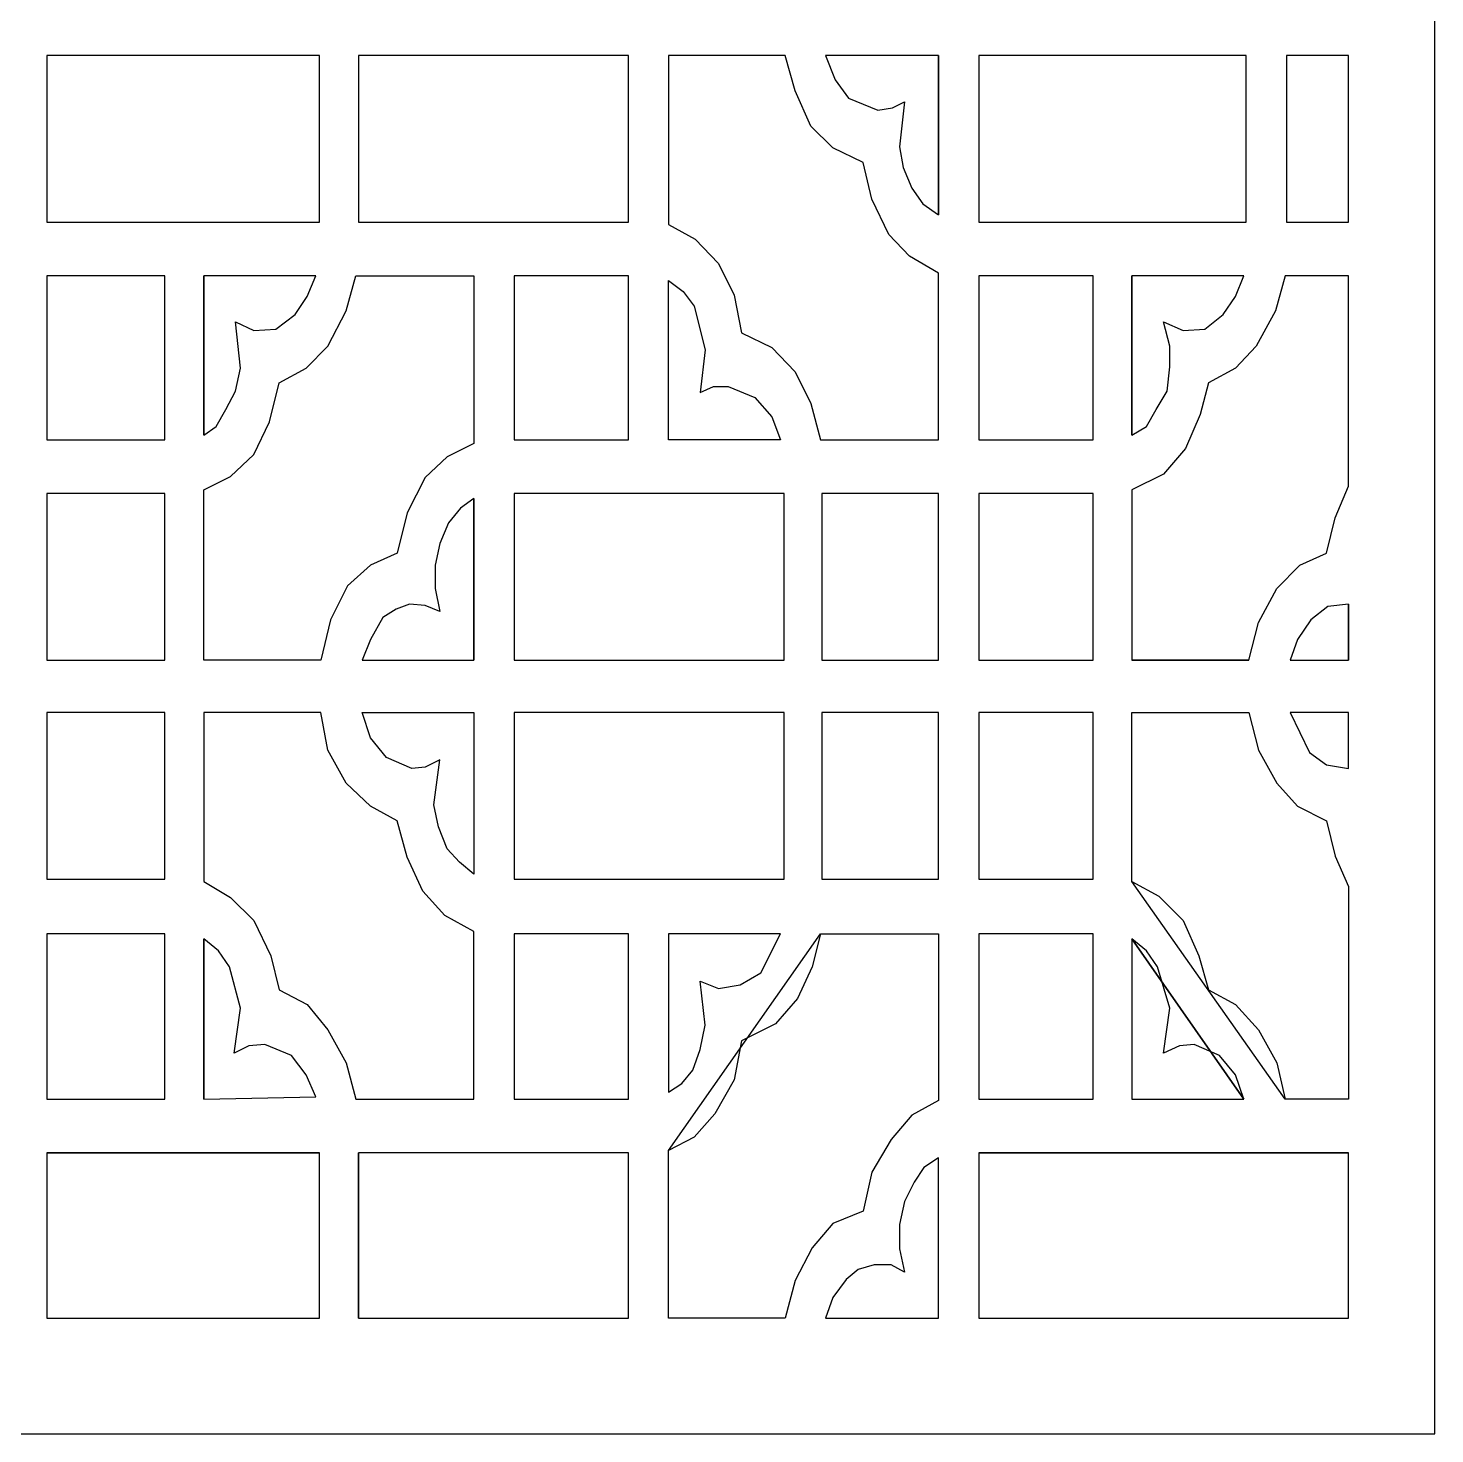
# Model space of a CAD drawing. Header units: centimetres. Extents: x 9.53 to 17.19, y 1.34 to 9.
# Drawn here: x 13.36 to 17.192, y 1.344 to 5.172 of the extents above; entities that cross this region are included whole.
import ezdxf

# ---------------------------------------------------------------- set-up
doc = ezdxf.new("R2010")
doc.units = ezdxf.units.CM
doc.header["$MEASUREMENT"] = 0
doc.layers.add('layer 1', color=7, linetype='Continuous')

msp = doc.modelspace()

# ---------------------------------------------------------------- linework, layer by layer
at = {"layer": 'layer 1', "color": 250, "lineweight": 30}
for points, knots in [([(17.19217, 9.00077), (17.19217, 9.00077), (17.19217, 1.34404), (17.19217, 1.34404), (17.19217, 1.34404), (17.19217, 1.34404), (9.53212, 1.34404), (9.53212, 1.34404), (9.53212, 1.34404), (9.53212, 1.34404), (9.53212, 9.00077), (9.53212, 9.00077), (9.53212, 9.00077), (9.53212, 9.00077), (17.19217, 9.00077), (17.19217, 9.00077)], [0, 0, 0, 0, 0.2, 0.2, 0.2, 0.2, 0.4, 0.4, 0.4, 0.4, 0.6, 0.6, 0.6, 0.6, 1, 1, 1, 1]), ([(14.15399, 5.09786), (14.15399, 5.09786), (14.15399, 4.64395), (14.15399, 4.64395), (14.15399, 4.64395), (14.15399, 4.64395), (13.41184, 4.64395), (13.41184, 4.64395), (13.41184, 4.64395), (13.41184, 4.64395), (13.41184, 5.09786), (13.41184, 5.09786), (13.41184, 5.09786), (13.41184, 5.09786), (14.15399, 5.09786), (14.15399, 5.09786)], [0, 0, 0, 0, 0.2, 0.2, 0.2, 0.2, 0.4, 0.4, 0.4, 0.4, 0.6, 0.6, 0.6, 0.6, 1, 1, 1, 1]), ([(14.99554, 5.09786), (14.99554, 5.09786), (14.99554, 4.64395), (14.99554, 4.64395), (14.99554, 4.64395), (14.99554, 4.64395), (14.26001, 4.64395), (14.26001, 4.64395), (14.26001, 4.64395), (14.26001, 4.64395), (14.26001, 5.09786), (14.26001, 5.09786), (14.26001, 5.09786), (14.26001, 5.09786), (14.99554, 5.09786), (14.99554, 5.09786)], [0, 0, 0, 0, 0.2, 0.2, 0.2, 0.2, 0.4, 0.4, 0.4, 0.4, 0.6, 0.6, 0.6, 0.6, 1, 1, 1, 1]), ([(15.84041, 4.5048), (15.84041, 4.5048), (15.84041, 4.05089), (15.84041, 4.05089), (15.84041, 4.05089), (15.84041, 4.05089), (15.51902, 4.05089), (15.51902, 4.05089), (15.51902, 4.05089), (15.51902, 4.05089), (15.49251, 4.15029), (15.49251, 4.15029), (15.49251, 4.15029), (15.49251, 4.15029), (15.44944, 4.23643), (15.44944, 4.23643), (15.44944, 4.23643), (15.44944, 4.23643), (15.38649, 4.3027), (15.38649, 4.3027), (15.38649, 4.3027), (15.38649, 4.3027), (15.30366, 4.34245), (15.30366, 4.34245), (15.30366, 4.34245), (15.30366, 4.34245), (15.28378, 4.44516), (15.28378, 4.44516), (15.28378, 4.44516), (15.28378, 4.44516), (15.24071, 4.5313), (15.24071, 4.5313), (15.24071, 4.5313), (15.24071, 4.5313), (15.17776, 4.59757), (15.17776, 4.59757), (15.17776, 4.59757), (15.17776, 4.59757), (15.10487, 4.63733), (15.10487, 4.63733), (15.10487, 4.63733), (15.10487, 4.63733), (15.10487, 5.09786), (15.10487, 5.09786), (15.10487, 5.09786), (15.10487, 5.09786), (15.42294, 5.09786), (15.42294, 5.09786), (15.42294, 5.09786), (15.42294, 5.09786), (15.44944, 5.00177), (15.44944, 5.00177), (15.44944, 5.00177), (15.44944, 5.00177), (15.49251, 4.90569), (15.49251, 4.90569), (15.49251, 4.90569), (15.49251, 4.90569), (15.55215, 4.84606), (15.55215, 4.84606), (15.55215, 4.84606), (15.55215, 4.84606), (15.63498, 4.8063), (15.63498, 4.8063), (15.63498, 4.8063), (15.63498, 4.8063), (15.65817, 4.7069), (15.65817, 4.7069), (15.65817, 4.7069), (15.65817, 4.7069), (15.70456, 4.61082), (15.70456, 4.61082), (15.70456, 4.61082), (15.70456, 4.61082), (15.76088, 4.55118), (15.76088, 4.55118), (15.76088, 4.55118), (15.76088, 4.55118), (15.84041, 4.5048), (15.84041, 4.5048)], [0, 0, 0, 0, 0.047619, 0.047619, 0.047619, 0.047619, 0.0952381, 0.0952381, 0.0952381, 0.0952381, 0.1428571, 0.1428571, 0.1428571, 0.1428571, 0.1904762, 0.1904762, 0.1904762, 0.1904762, 0.2380952, 0.2380952, 0.2380952, 0.2380952, 0.2857143, 0.2857143, 0.2857143, 0.2857143, 0.3333333, 0.3333333, 0.3333333, 0.3333333, 0.3809524, 0.3809524, 0.3809524, 0.3809524, 0.4285714, 0.4285714, 0.4285714, 0.4285714, 0.4761905, 0.4761905, 0.4761905, 0.4761905, 0.5238095, 0.5238095, 0.5238095, 0.5238095, 0.5714286, 0.5714286, 0.5714286, 0.5714286, 0.6190476, 0.6190476, 0.6190476, 0.6190476, 0.6666667, 0.6666667, 0.6666667, 0.6666667, 0.7142857, 0.7142857, 0.7142857, 0.7142857, 0.7619048, 0.7619048, 0.7619048, 0.7619048, 0.8095238, 0.8095238, 0.8095238, 0.8095238, 0.8571429, 0.8571429, 0.8571429, 0.8571429, 0.9047619, 0.9047619, 0.9047619, 0.9047619, 1, 1, 1, 1]), ([(15.84041, 4.66383), (15.84041, 4.66383), (15.79733, 4.69365), (15.79733, 4.69365), (15.79733, 4.69365), (15.79733, 4.69365), (15.76751, 4.73672), (15.76751, 4.73672), (15.76751, 4.73672), (15.76751, 4.73672), (15.74431, 4.79304), (15.74431, 4.79304), (15.74431, 4.79304), (15.74431, 4.79304), (15.73438, 4.84937), (15.73438, 4.84937), (15.73438, 4.84937), (15.73438, 4.84937), (15.74763, 4.97196), (15.74763, 4.97196), (15.74763, 4.97196), (15.74763, 4.97196), (15.7145, 4.95539), (15.7145, 4.95539), (15.7145, 4.95539), (15.7145, 4.95539), (15.67474, 4.94876), (15.67474, 4.94876), (15.67474, 4.94876), (15.67474, 4.94876), (15.59522, 4.9819), (15.59522, 4.9819), (15.59522, 4.9819), (15.59522, 4.9819), (15.55878, 5.03159), (15.55878, 5.03159), (15.55878, 5.03159), (15.55878, 5.03159), (15.53227, 5.09786), (15.53227, 5.09786), (15.53227, 5.09786), (15.53227, 5.09786), (15.84041, 5.09786), (15.84041, 5.09786), (15.84041, 5.09786), (15.84041, 5.09786), (15.84041, 4.66383), (15.84041, 4.66383)], [0, 0, 0, 0, 0.0769231, 0.0769231, 0.0769231, 0.0769231, 0.1538462, 0.1538462, 0.1538462, 0.1538462, 0.2307692, 0.2307692, 0.2307692, 0.2307692, 0.3076923, 0.3076923, 0.3076923, 0.3076923, 0.3846154, 0.3846154, 0.3846154, 0.3846154, 0.4615385, 0.4615385, 0.4615385, 0.4615385, 0.5384615, 0.5384615, 0.5384615, 0.5384615, 0.6153846, 0.6153846, 0.6153846, 0.6153846, 0.6923077, 0.6923077, 0.6923077, 0.6923077, 0.7692308, 0.7692308, 0.7692308, 0.7692308, 0.8461538, 0.8461538, 0.8461538, 0.8461538, 1, 1, 1, 1]), ([(15.84041, 5.09786), (15.84041, 5.09786), (15.84041, 4.66383), (15.84041, 4.66383), (15.84041, 4.66383), (15.84041, 4.66383), (15.84041, 5.09786), (15.84041, 5.09786)], [0, 0, 0, 0, 0.3333333, 0.3333333, 0.3333333, 0.3333333, 1, 1, 1, 1]), ([(16.67864, 5.09786), (16.67864, 5.09786), (16.67864, 4.64395), (16.67864, 4.64395), (16.67864, 4.64395), (16.67864, 4.64395), (15.94973, 4.64395), (15.94973, 4.64395), (15.94973, 4.64395), (15.94973, 4.64395), (15.94973, 5.09786), (15.94973, 5.09786), (15.94973, 5.09786), (15.94973, 5.09786), (16.67864, 5.09786), (16.67864, 5.09786)], [0, 0, 0, 0, 0.2, 0.2, 0.2, 0.2, 0.4, 0.4, 0.4, 0.4, 0.6, 0.6, 0.6, 0.6, 1, 1, 1, 1]), ([(16.78798, 4.64395), (16.78798, 4.64395), (16.78798, 5.09786), (16.78798, 5.09786), (16.78798, 5.09786), (16.78798, 5.09786), (16.95694, 5.09786), (16.95694, 5.09786), (16.95694, 5.09786), (16.95694, 5.09786), (16.95694, 4.64395), (16.95694, 4.64395), (16.95694, 4.64395), (16.95694, 4.64395), (16.87412, 4.64395), (16.87412, 4.64395), (16.87412, 4.64395), (16.87412, 4.64395), (16.78798, 4.64395), (16.78798, 4.64395)], [0, 0, 0, 0, 0.1666667, 0.1666667, 0.1666667, 0.1666667, 0.3333333, 0.3333333, 0.3333333, 0.3333333, 0.5, 0.5, 0.5, 0.5, 0.6666667, 0.6666667, 0.6666667, 0.6666667, 1, 1, 1, 1]), ([(13.41184, 4.49817), (13.41184, 4.49817), (13.73322, 4.49817), (13.73322, 4.49817), (13.73322, 4.49817), (13.73322, 4.49817), (13.73322, 4.05089), (13.73322, 4.05089), (13.73322, 4.05089), (13.73322, 4.05089), (13.41184, 4.05089), (13.41184, 4.05089), (13.41184, 4.05089), (13.41184, 4.05089), (13.41184, 4.49817), (13.41184, 4.49817)], [0, 0, 0, 0, 0.2, 0.2, 0.2, 0.2, 0.4, 0.4, 0.4, 0.4, 0.6, 0.6, 0.6, 0.6, 1, 1, 1, 1]), ([(13.83924, 4.49817), (13.83924, 4.49817), (14.14405, 4.49817), (14.14405, 4.49817), (14.14405, 4.49817), (14.14405, 4.49817), (14.12086, 4.44185), (14.12086, 4.44185), (14.12086, 4.44185), (14.12086, 4.44185), (14.08773, 4.39215), (14.08773, 4.39215), (14.08773, 4.39215), (14.08773, 4.39215), (14.03472, 4.35239), (14.03472, 4.35239), (14.03472, 4.35239), (14.03472, 4.35239), (13.97508, 4.34908), (13.97508, 4.34908), (13.97508, 4.34908), (13.97508, 4.34908), (13.92538, 4.37227), (13.92538, 4.37227), (13.92538, 4.37227), (13.92538, 4.37227), (13.93864, 4.24637), (13.93864, 4.24637), (13.93864, 4.24637), (13.93864, 4.24637), (13.92538, 4.18342), (13.92538, 4.18342), (13.92538, 4.18342), (13.92538, 4.18342), (13.89888, 4.13372), (13.89888, 4.13372), (13.89888, 4.13372), (13.89888, 4.13372), (13.87237, 4.08734), (13.87237, 4.08734), (13.87237, 4.08734), (13.87237, 4.08734), (13.83924, 4.06415), (13.83924, 4.06415), (13.83924, 4.06415), (13.83924, 4.06415), (13.83924, 4.49817), (13.83924, 4.49817)], [0, 0, 0, 0, 0.0769231, 0.0769231, 0.0769231, 0.0769231, 0.1538462, 0.1538462, 0.1538462, 0.1538462, 0.2307692, 0.2307692, 0.2307692, 0.2307692, 0.3076923, 0.3076923, 0.3076923, 0.3076923, 0.3846154, 0.3846154, 0.3846154, 0.3846154, 0.4615385, 0.4615385, 0.4615385, 0.4615385, 0.5384615, 0.5384615, 0.5384615, 0.5384615, 0.6153846, 0.6153846, 0.6153846, 0.6153846, 0.6923077, 0.6923077, 0.6923077, 0.6923077, 0.7692308, 0.7692308, 0.7692308, 0.7692308, 0.8461538, 0.8461538, 0.8461538, 0.8461538, 1, 1, 1, 1]), ([(13.83924, 4.06415), (13.83924, 4.06415), (13.83924, 4.49817), (13.83924, 4.49817), (13.83924, 4.49817), (13.83924, 4.49817), (13.83924, 4.06415), (13.83924, 4.06415)], [0, 0, 0, 0, 0.3333333, 0.3333333, 0.3333333, 0.3333333, 1, 1, 1, 1]), ([(13.83924, 3.91506), (13.83924, 3.91506), (13.83924, 3.45121), (13.83924, 3.45121), (13.83924, 3.45121), (13.83924, 3.45121), (14.15731, 3.45121), (14.15731, 3.45121), (14.15731, 3.45121), (14.15731, 3.45121), (14.18381, 3.56055), (14.18381, 3.56055), (14.18381, 3.56055), (14.18381, 3.56055), (14.2302, 3.65331), (14.2302, 3.65331), (14.2302, 3.65331), (14.2302, 3.65331), (14.29315, 3.70964), (14.29315, 3.70964), (14.29315, 3.70964), (14.29315, 3.70964), (14.36604, 3.74277), (14.36604, 3.74277), (14.36604, 3.74277), (14.36604, 3.74277), (14.39254, 3.8521), (14.39254, 3.8521), (14.39254, 3.8521), (14.39254, 3.8521), (14.44224, 3.94819), (14.44224, 3.94819), (14.44224, 3.94819), (14.44224, 3.94819), (14.50188, 4.00451), (14.50188, 4.00451), (14.50188, 4.00451), (14.50188, 4.00451), (14.57477, 4.04096), (14.57477, 4.04096), (14.57477, 4.04096), (14.57477, 4.04096), (14.57477, 4.49817), (14.57477, 4.49817), (14.57477, 4.49817), (14.57477, 4.49817), (14.25339, 4.49817), (14.25339, 4.49817), (14.25339, 4.49817), (14.25339, 4.49817), (14.22688, 4.40209), (14.22688, 4.40209), (14.22688, 4.40209), (14.22688, 4.40209), (14.17719, 4.30601), (14.17719, 4.30601), (14.17719, 4.30601), (14.17719, 4.30601), (14.11755, 4.24637), (14.11755, 4.24637), (14.11755, 4.24637), (14.11755, 4.24637), (14.04466, 4.20661), (14.04466, 4.20661), (14.04466, 4.20661), (14.04466, 4.20661), (14.01815, 4.10059), (14.01815, 4.10059), (14.01815, 4.10059), (14.01815, 4.10059), (13.97508, 4.01114), (13.97508, 4.01114), (13.97508, 4.01114), (13.97508, 4.01114), (13.91213, 3.9515), (13.91213, 3.9515), (13.91213, 3.9515), (13.91213, 3.9515), (13.83924, 3.91506), (13.83924, 3.91506)], [0, 0, 0, 0, 0.047619, 0.047619, 0.047619, 0.047619, 0.0952381, 0.0952381, 0.0952381, 0.0952381, 0.1428571, 0.1428571, 0.1428571, 0.1428571, 0.1904762, 0.1904762, 0.1904762, 0.1904762, 0.2380952, 0.2380952, 0.2380952, 0.2380952, 0.2857143, 0.2857143, 0.2857143, 0.2857143, 0.3333333, 0.3333333, 0.3333333, 0.3333333, 0.3809524, 0.3809524, 0.3809524, 0.3809524, 0.4285714, 0.4285714, 0.4285714, 0.4285714, 0.4761905, 0.4761905, 0.4761905, 0.4761905, 0.5238095, 0.5238095, 0.5238095, 0.5238095, 0.5714286, 0.5714286, 0.5714286, 0.5714286, 0.6190476, 0.6190476, 0.6190476, 0.6190476, 0.6666667, 0.6666667, 0.6666667, 0.6666667, 0.7142857, 0.7142857, 0.7142857, 0.7142857, 0.7619048, 0.7619048, 0.7619048, 0.7619048, 0.8095238, 0.8095238, 0.8095238, 0.8095238, 0.8571429, 0.8571429, 0.8571429, 0.8571429, 0.9047619, 0.9047619, 0.9047619, 0.9047619, 1, 1, 1, 1]), ([(14.6841, 4.05089), (14.6841, 4.05089), (14.6841, 4.49817), (14.6841, 4.49817), (14.6841, 4.49817), (14.6841, 4.49817), (14.99554, 4.49817), (14.99554, 4.49817), (14.99554, 4.49817), (14.99554, 4.49817), (14.99554, 4.05089), (14.99554, 4.05089), (14.99554, 4.05089), (14.99554, 4.05089), (14.6841, 4.05089), (14.6841, 4.05089)], [0, 0, 0, 0, 0.2, 0.2, 0.2, 0.2, 0.4, 0.4, 0.4, 0.4, 0.6, 0.6, 0.6, 0.6, 1, 1, 1, 1]), ([(15.10487, 4.48492), (15.10487, 4.48492), (15.10487, 4.05089), (15.10487, 4.05089), (15.10487, 4.05089), (15.10487, 4.05089), (15.40968, 4.05089), (15.40968, 4.05089), (15.40968, 4.05089), (15.40968, 4.05089), (15.38649, 4.11385), (15.38649, 4.11385), (15.38649, 4.11385), (15.38649, 4.11385), (15.34011, 4.16686), (15.34011, 4.16686), (15.34011, 4.16686), (15.34011, 4.16686), (15.26722, 4.19667), (15.26722, 4.19667), (15.26722, 4.19667), (15.26722, 4.19667), (15.22746, 4.19667), (15.22746, 4.19667), (15.22746, 4.19667), (15.22746, 4.19667), (15.19102, 4.18011), (15.19102, 4.18011), (15.19102, 4.18011), (15.19102, 4.18011), (15.20427, 4.29607), (15.20427, 4.29607), (15.20427, 4.29607), (15.20427, 4.29607), (15.17445, 4.41534), (15.17445, 4.41534), (15.17445, 4.41534), (15.17445, 4.41534), (15.14463, 4.4551), (15.14463, 4.4551), (15.14463, 4.4551), (15.14463, 4.4551), (15.10487, 4.48492), (15.10487, 4.48492)], [0, 0, 0, 0, 0.0833333, 0.0833333, 0.0833333, 0.0833333, 0.1666667, 0.1666667, 0.1666667, 0.1666667, 0.25, 0.25, 0.25, 0.25, 0.3333333, 0.3333333, 0.3333333, 0.3333333, 0.4166667, 0.4166667, 0.4166667, 0.4166667, 0.5, 0.5, 0.5, 0.5, 0.5833333, 0.5833333, 0.5833333, 0.5833333, 0.6666667, 0.6666667, 0.6666667, 0.6666667, 0.75, 0.75, 0.75, 0.75, 0.8333333, 0.8333333, 0.8333333, 0.8333333, 1, 1, 1, 1]), ([(15.94973, 4.49817), (15.94973, 4.49817), (16.26118, 4.49817), (16.26118, 4.49817), (16.26118, 4.49817), (16.26118, 4.49817), (16.26118, 4.05089), (16.26118, 4.05089), (16.26118, 4.05089), (16.26118, 4.05089), (15.94973, 4.05089), (15.94973, 4.05089), (15.94973, 4.05089), (15.94973, 4.05089), (15.94973, 4.49817), (15.94973, 4.49817)], [0, 0, 0, 0, 0.2, 0.2, 0.2, 0.2, 0.4, 0.4, 0.4, 0.4, 0.6, 0.6, 0.6, 0.6, 1, 1, 1, 1]), ([(16.36719, 4.49817), (16.36719, 4.49817), (16.67202, 4.49817), (16.67202, 4.49817), (16.67202, 4.49817), (16.67202, 4.49817), (16.64881, 4.44185), (16.64881, 4.44185), (16.64881, 4.44185), (16.64881, 4.44185), (16.61568, 4.39215), (16.61568, 4.39215), (16.61568, 4.39215), (16.61568, 4.39215), (16.56598, 4.35239), (16.56598, 4.35239), (16.56598, 4.35239), (16.56598, 4.35239), (16.50634, 4.34908), (16.50634, 4.34908), (16.50634, 4.34908), (16.50634, 4.34908), (16.45333, 4.37227), (16.45333, 4.37227), (16.45333, 4.37227), (16.45333, 4.37227), (16.4699, 4.30601), (16.4699, 4.30601), (16.4699, 4.30601), (16.4699, 4.30601), (16.4699, 4.24969), (16.4699, 4.24969), (16.4699, 4.24969), (16.4699, 4.24969), (16.46327, 4.18342), (16.46327, 4.18342), (16.46327, 4.18342), (16.46327, 4.18342), (16.43345, 4.13372), (16.43345, 4.13372), (16.43345, 4.13372), (16.43345, 4.13372), (16.40695, 4.08734), (16.40695, 4.08734), (16.40695, 4.08734), (16.40695, 4.08734), (16.36719, 4.06415), (16.36719, 4.06415), (16.36719, 4.06415), (16.36719, 4.06415), (16.36719, 4.49817), (16.36719, 4.49817)], [0, 0, 0, 0, 0.0714286, 0.0714286, 0.0714286, 0.0714286, 0.1428571, 0.1428571, 0.1428571, 0.1428571, 0.2142857, 0.2142857, 0.2142857, 0.2142857, 0.2857143, 0.2857143, 0.2857143, 0.2857143, 0.3571429, 0.3571429, 0.3571429, 0.3571429, 0.4285714, 0.4285714, 0.4285714, 0.4285714, 0.5, 0.5, 0.5, 0.5, 0.5714286, 0.5714286, 0.5714286, 0.5714286, 0.6428571, 0.6428571, 0.6428571, 0.6428571, 0.7142857, 0.7142857, 0.7142857, 0.7142857, 0.7857143, 0.7857143, 0.7857143, 0.7857143, 0.8571429, 0.8571429, 0.8571429, 0.8571429, 1, 1, 1, 1]), ([(16.36719, 4.06415), (16.36719, 4.06415), (16.36719, 4.49817), (16.36719, 4.49817), (16.36719, 4.49817), (16.36719, 4.49817), (16.36719, 4.06415), (16.36719, 4.06415)], [0, 0, 0, 0, 0.3333333, 0.3333333, 0.3333333, 0.3333333, 1, 1, 1, 1]), ([(16.36719, 3.45121), (16.36719, 3.45121), (16.36719, 3.91506), (16.36719, 3.91506), (16.36719, 3.91506), (16.36719, 3.91506), (16.45333, 3.95813), (16.45333, 3.95813), (16.45333, 3.95813), (16.45333, 3.95813), (16.51297, 4.0277), (16.51297, 4.0277), (16.51297, 4.0277), (16.51297, 4.0277), (16.55273, 4.12047), (16.55273, 4.12047), (16.55273, 4.12047), (16.55273, 4.12047), (16.57592, 4.20661), (16.57592, 4.20661), (16.57592, 4.20661), (16.57592, 4.20661), (16.64881, 4.24637), (16.64881, 4.24637), (16.64881, 4.24637), (16.64881, 4.24637), (16.70515, 4.30601), (16.70515, 4.30601), (16.70515, 4.30601), (16.70515, 4.30601), (16.75816, 4.40209), (16.75816, 4.40209), (16.75816, 4.40209), (16.75816, 4.40209), (16.78465, 4.49817), (16.78465, 4.49817), (16.78465, 4.49817), (16.78465, 4.49817), (16.95694, 4.49817), (16.95694, 4.49817), (16.95694, 4.49817), (16.95694, 4.49817), (16.95694, 3.92499), (16.95694, 3.92499), (16.95694, 3.92499), (16.95694, 3.92499), (16.9205, 3.83885), (16.9205, 3.83885), (16.9205, 3.83885), (16.9205, 3.83885), (16.8973, 3.74277), (16.8973, 3.74277), (16.8973, 3.74277), (16.8973, 3.74277), (16.82441, 3.70964), (16.82441, 3.70964), (16.82441, 3.70964), (16.82441, 3.70964), (16.76147, 3.64669), (16.76147, 3.64669), (16.76147, 3.64669), (16.76147, 3.64669), (16.71177, 3.55392), (16.71177, 3.55392), (16.71177, 3.55392), (16.71177, 3.55392), (16.68527, 3.45121), (16.68527, 3.45121), (16.68527, 3.45121), (16.68527, 3.45121), (16.36719, 3.45121), (16.36719, 3.45121)], [0, 0, 0, 0, 0.0526316, 0.0526316, 0.0526316, 0.0526316, 0.1052632, 0.1052632, 0.1052632, 0.1052632, 0.1578947, 0.1578947, 0.1578947, 0.1578947, 0.2105263, 0.2105263, 0.2105263, 0.2105263, 0.2631579, 0.2631579, 0.2631579, 0.2631579, 0.3157895, 0.3157895, 0.3157895, 0.3157895, 0.3684211, 0.3684211, 0.3684211, 0.3684211, 0.4210526, 0.4210526, 0.4210526, 0.4210526, 0.4736842, 0.4736842, 0.4736842, 0.4736842, 0.5263158, 0.5263158, 0.5263158, 0.5263158, 0.5789474, 0.5789474, 0.5789474, 0.5789474, 0.6315789, 0.6315789, 0.6315789, 0.6315789, 0.6842105, 0.6842105, 0.6842105, 0.6842105, 0.7368421, 0.7368421, 0.7368421, 0.7368421, 0.7894737, 0.7894737, 0.7894737, 0.7894737, 0.8421053, 0.8421053, 0.8421053, 0.8421053, 0.8947368, 0.8947368, 0.8947368, 0.8947368, 1, 1, 1, 1]), ([(13.73322, 3.45121), (13.73322, 3.45121), (13.41184, 3.45121), (13.41184, 3.45121), (13.41184, 3.45121), (13.41184, 3.45121), (13.41184, 3.90512), (13.41184, 3.90512), (13.41184, 3.90512), (13.41184, 3.90512), (13.73322, 3.90512), (13.73322, 3.90512), (13.73322, 3.90512), (13.73322, 3.90512), (13.73322, 3.45121), (13.73322, 3.45121)], [0, 0, 0, 0, 0.2, 0.2, 0.2, 0.2, 0.4, 0.4, 0.4, 0.4, 0.6, 0.6, 0.6, 0.6, 1, 1, 1, 1]), ([(14.57477, 3.45121), (14.57477, 3.45121), (14.26995, 3.45121), (14.26995, 3.45121), (14.26995, 3.45121), (14.26995, 3.45121), (14.29315, 3.50754), (14.29315, 3.50754), (14.29315, 3.50754), (14.29315, 3.50754), (14.32628, 3.56717), (14.32628, 3.56717), (14.32628, 3.56717), (14.32628, 3.56717), (14.36272, 3.59036), (14.36272, 3.59036), (14.36272, 3.59036), (14.36272, 3.59036), (14.39917, 3.60362), (14.39917, 3.60362), (14.39917, 3.60362), (14.39917, 3.60362), (14.44224, 3.6003), (14.44224, 3.6003), (14.44224, 3.6003), (14.44224, 3.6003), (14.482, 3.58374), (14.482, 3.58374), (14.482, 3.58374), (14.482, 3.58374), (14.46874, 3.64669), (14.46874, 3.64669), (14.46874, 3.64669), (14.46874, 3.64669), (14.46874, 3.70964), (14.46874, 3.70964), (14.46874, 3.70964), (14.46874, 3.70964), (14.482, 3.76928), (14.482, 3.76928), (14.482, 3.76928), (14.482, 3.76928), (14.50519, 3.8256), (14.50519, 3.8256), (14.50519, 3.8256), (14.50519, 3.8256), (14.53832, 3.86536), (14.53832, 3.86536), (14.53832, 3.86536), (14.53832, 3.86536), (14.57477, 3.89186), (14.57477, 3.89186), (14.57477, 3.89186), (14.57477, 3.89186), (14.57477, 3.45121), (14.57477, 3.45121)], [0, 0, 0, 0, 0.0666667, 0.0666667, 0.0666667, 0.0666667, 0.1333333, 0.1333333, 0.1333333, 0.1333333, 0.2, 0.2, 0.2, 0.2, 0.2666667, 0.2666667, 0.2666667, 0.2666667, 0.3333333, 0.3333333, 0.3333333, 0.3333333, 0.4, 0.4, 0.4, 0.4, 0.4666667, 0.4666667, 0.4666667, 0.4666667, 0.5333333, 0.5333333, 0.5333333, 0.5333333, 0.6, 0.6, 0.6, 0.6, 0.6666667, 0.6666667, 0.6666667, 0.6666667, 0.7333333, 0.7333333, 0.7333333, 0.7333333, 0.8, 0.8, 0.8, 0.8, 0.8666667, 0.8666667, 0.8666667, 0.8666667, 1, 1, 1, 1]), ([(14.57477, 3.89186), (14.57477, 3.89186), (14.57477, 3.45121), (14.57477, 3.45121), (14.57477, 3.45121), (14.57477, 3.45121), (14.57477, 3.89186), (14.57477, 3.89186)], [0, 0, 0, 0, 0.3333333, 0.3333333, 0.3333333, 0.3333333, 1, 1, 1, 1]), ([(15.41962, 3.45121), (15.41962, 3.45121), (14.6841, 3.45121), (14.6841, 3.45121), (14.6841, 3.45121), (14.6841, 3.45121), (14.6841, 3.90512), (14.6841, 3.90512), (14.6841, 3.90512), (14.6841, 3.90512), (15.41962, 3.90512), (15.41962, 3.90512), (15.41962, 3.90512), (15.41962, 3.90512), (15.41962, 3.45121), (15.41962, 3.45121)], [0, 0, 0, 0, 0.2, 0.2, 0.2, 0.2, 0.4, 0.4, 0.4, 0.4, 0.6, 0.6, 0.6, 0.6, 1, 1, 1, 1]), ([(15.84041, 3.45121), (15.84041, 3.45121), (15.52233, 3.45121), (15.52233, 3.45121), (15.52233, 3.45121), (15.52233, 3.45121), (15.52233, 3.90512), (15.52233, 3.90512), (15.52233, 3.90512), (15.52233, 3.90512), (15.84041, 3.90512), (15.84041, 3.90512), (15.84041, 3.90512), (15.84041, 3.90512), (15.84041, 3.45121), (15.84041, 3.45121)], [0, 0, 0, 0, 0.2, 0.2, 0.2, 0.2, 0.4, 0.4, 0.4, 0.4, 0.6, 0.6, 0.6, 0.6, 1, 1, 1, 1]), ([(15.94973, 3.90512), (15.94973, 3.90512), (16.26118, 3.90512), (16.26118, 3.90512), (16.26118, 3.90512), (16.26118, 3.90512), (16.26118, 3.45121), (16.26118, 3.45121), (16.26118, 3.45121), (16.26118, 3.45121), (15.94973, 3.45121), (15.94973, 3.45121), (15.94973, 3.45121), (15.94973, 3.45121), (15.94973, 3.90512), (15.94973, 3.90512)], [0, 0, 0, 0, 0.2, 0.2, 0.2, 0.2, 0.4, 0.4, 0.4, 0.4, 0.6, 0.6, 0.6, 0.6, 1, 1, 1, 1]), ([(16.95694, 3.45121), (16.95694, 3.45121), (16.7979, 3.45121), (16.7979, 3.45121), (16.7979, 3.45121), (16.7979, 3.45121), (16.81778, 3.50754), (16.81778, 3.50754), (16.81778, 3.50754), (16.81778, 3.50754), (16.85424, 3.56055), (16.85424, 3.56055), (16.85424, 3.56055), (16.85424, 3.56055), (16.90062, 3.59699), (16.90062, 3.59699), (16.90062, 3.59699), (16.90062, 3.59699), (16.95694, 3.60362), (16.95694, 3.60362), (16.95694, 3.60362), (16.95694, 3.60362), (16.95694, 3.45121), (16.95694, 3.45121)], [0, 0, 0, 0, 0.1428571, 0.1428571, 0.1428571, 0.1428571, 0.2857143, 0.2857143, 0.2857143, 0.2857143, 0.4285714, 0.4285714, 0.4285714, 0.4285714, 0.5714286, 0.5714286, 0.5714286, 0.5714286, 0.7142857, 0.7142857, 0.7142857, 0.7142857, 1, 1, 1, 1]), ([(16.95694, 3.60362), (16.95694, 3.60362), (16.95694, 3.45121), (16.95694, 3.45121), (16.95694, 3.45121), (16.95694, 3.45121), (16.95694, 3.60362), (16.95694, 3.60362)], [0, 0, 0, 0, 0.3333333, 0.3333333, 0.3333333, 0.3333333, 1, 1, 1, 1]), ([(16.68527, 3.45121), (16.68527, 3.45121), (16.36719, 3.45121), (16.36719, 3.45121), (16.36719, 3.45121), (16.36719, 3.45121), (16.68527, 3.45121), (16.68527, 3.45121)], [0, 0, 0, 0, 0.3333333, 0.3333333, 0.3333333, 0.3333333, 1, 1, 1, 1]), ([(13.41184, 3.30875), (13.41184, 3.30875), (13.73322, 3.30875), (13.73322, 3.30875), (13.73322, 3.30875), (13.73322, 3.30875), (13.73322, 2.85484), (13.73322, 2.85484), (13.73322, 2.85484), (13.73322, 2.85484), (13.41184, 2.85484), (13.41184, 2.85484), (13.41184, 2.85484), (13.41184, 2.85484), (13.41184, 3.30875), (13.41184, 3.30875)], [0, 0, 0, 0, 0.2, 0.2, 0.2, 0.2, 0.4, 0.4, 0.4, 0.4, 0.6, 0.6, 0.6, 0.6, 1, 1, 1, 1]), ([(14.57477, 2.71238), (14.57477, 2.71238), (14.57477, 2.48708), (14.57477, 2.48708), (14.57477, 2.48708), (14.57477, 2.48708), (14.57477, 2.25516), (14.57477, 2.25516), (14.57477, 2.25516), (14.57477, 2.25516), (14.25339, 2.25516), (14.25339, 2.25516), (14.25339, 2.25516), (14.25339, 2.25516), (14.22688, 2.35455), (14.22688, 2.35455), (14.22688, 2.35455), (14.22688, 2.35455), (14.17719, 2.44401), (14.17719, 2.44401), (14.17719, 2.44401), (14.17719, 2.44401), (14.12086, 2.51358), (14.12086, 2.51358), (14.12086, 2.51358), (14.12086, 2.51358), (14.04466, 2.55334), (14.04466, 2.55334), (14.04466, 2.55334), (14.04466, 2.55334), (14.02147, 2.64611), (14.02147, 2.64611), (14.02147, 2.64611), (14.02147, 2.64611), (13.97508, 2.74219), (13.97508, 2.74219), (13.97508, 2.74219), (13.97508, 2.74219), (13.91213, 2.80514), (13.91213, 2.80514), (13.91213, 2.80514), (13.91213, 2.80514), (13.83924, 2.84821), (13.83924, 2.84821), (13.83924, 2.84821), (13.83924, 2.84821), (13.83924, 3.30875), (13.83924, 3.30875), (13.83924, 3.30875), (13.83924, 3.30875), (14.15731, 3.30875), (14.15731, 3.30875), (14.15731, 3.30875), (14.15731, 3.30875), (14.17719, 3.20604), (14.17719, 3.20604), (14.17719, 3.20604), (14.17719, 3.20604), (14.22688, 3.11658), (14.22688, 3.11658), (14.22688, 3.11658), (14.22688, 3.11658), (14.29315, 3.05363), (14.29315, 3.05363), (14.29315, 3.05363), (14.29315, 3.05363), (14.36604, 3.01387), (14.36604, 3.01387), (14.36604, 3.01387), (14.36604, 3.01387), (14.39254, 2.91448), (14.39254, 2.91448), (14.39254, 2.91448), (14.39254, 2.91448), (14.43561, 2.82171), (14.43561, 2.82171), (14.43561, 2.82171), (14.43561, 2.82171), (14.49525, 2.75545), (14.49525, 2.75545), (14.49525, 2.75545), (14.49525, 2.75545), (14.57477, 2.71238), (14.57477, 2.71238)], [0, 0, 0, 0, 0.0454545, 0.0454545, 0.0454545, 0.0454545, 0.0909091, 0.0909091, 0.0909091, 0.0909091, 0.1363636, 0.1363636, 0.1363636, 0.1363636, 0.1818182, 0.1818182, 0.1818182, 0.1818182, 0.2272727, 0.2272727, 0.2272727, 0.2272727, 0.2727273, 0.2727273, 0.2727273, 0.2727273, 0.3181818, 0.3181818, 0.3181818, 0.3181818, 0.3636364, 0.3636364, 0.3636364, 0.3636364, 0.4090909, 0.4090909, 0.4090909, 0.4090909, 0.4545455, 0.4545455, 0.4545455, 0.4545455, 0.5, 0.5, 0.5, 0.5, 0.5454545, 0.5454545, 0.5454545, 0.5454545, 0.5909091, 0.5909091, 0.5909091, 0.5909091, 0.6363636, 0.6363636, 0.6363636, 0.6363636, 0.6818182, 0.6818182, 0.6818182, 0.6818182, 0.7272727, 0.7272727, 0.7272727, 0.7272727, 0.7727273, 0.7727273, 0.7727273, 0.7727273, 0.8181818, 0.8181818, 0.8181818, 0.8181818, 0.8636364, 0.8636364, 0.8636364, 0.8636364, 0.9090909, 0.9090909, 0.9090909, 0.9090909, 1, 1, 1, 1]), ([(14.57477, 2.86809), (14.57477, 2.86809), (14.57477, 3.30875), (14.57477, 3.30875), (14.57477, 3.30875), (14.57477, 3.30875), (14.26995, 3.30875), (14.26995, 3.30875), (14.26995, 3.30875), (14.26995, 3.30875), (14.29315, 3.23917), (14.29315, 3.23917), (14.29315, 3.23917), (14.29315, 3.23917), (14.33622, 3.18616), (14.33622, 3.18616), (14.33622, 3.18616), (14.33622, 3.18616), (14.40579, 3.15634), (14.40579, 3.15634), (14.40579, 3.15634), (14.40579, 3.15634), (14.44224, 3.15965), (14.44224, 3.15965), (14.44224, 3.15965), (14.44224, 3.15965), (14.482, 3.17953), (14.482, 3.17953), (14.482, 3.17953), (14.482, 3.17953), (14.46543, 3.05694), (14.46543, 3.05694), (14.46543, 3.05694), (14.46543, 3.05694), (14.47868, 2.99731), (14.47868, 2.99731), (14.47868, 2.99731), (14.47868, 2.99731), (14.50188, 2.93767), (14.50188, 2.93767), (14.50188, 2.93767), (14.50188, 2.93767), (14.53501, 2.90123), (14.53501, 2.90123), (14.53501, 2.90123), (14.53501, 2.90123), (14.57477, 2.86809), (14.57477, 2.86809)], [0, 0, 0, 0, 0.0769231, 0.0769231, 0.0769231, 0.0769231, 0.1538462, 0.1538462, 0.1538462, 0.1538462, 0.2307692, 0.2307692, 0.2307692, 0.2307692, 0.3076923, 0.3076923, 0.3076923, 0.3076923, 0.3846154, 0.3846154, 0.3846154, 0.3846154, 0.4615385, 0.4615385, 0.4615385, 0.4615385, 0.5384615, 0.5384615, 0.5384615, 0.5384615, 0.6153846, 0.6153846, 0.6153846, 0.6153846, 0.6923077, 0.6923077, 0.6923077, 0.6923077, 0.7692308, 0.7692308, 0.7692308, 0.7692308, 0.8461538, 0.8461538, 0.8461538, 0.8461538, 1, 1, 1, 1]), ([(15.41962, 2.85484), (15.41962, 2.85484), (14.6841, 2.85484), (14.6841, 2.85484), (14.6841, 2.85484), (14.6841, 2.85484), (14.6841, 3.30875), (14.6841, 3.30875), (14.6841, 3.30875), (14.6841, 3.30875), (15.41962, 3.30875), (15.41962, 3.30875), (15.41962, 3.30875), (15.41962, 3.30875), (15.41962, 2.85484), (15.41962, 2.85484)], [0, 0, 0, 0, 0.2, 0.2, 0.2, 0.2, 0.4, 0.4, 0.4, 0.4, 0.6, 0.6, 0.6, 0.6, 1, 1, 1, 1]), ([(15.84041, 2.85484), (15.84041, 2.85484), (15.52233, 2.85484), (15.52233, 2.85484), (15.52233, 2.85484), (15.52233, 2.85484), (15.52233, 3.30875), (15.52233, 3.30875), (15.52233, 3.30875), (15.52233, 3.30875), (15.84041, 3.30875), (15.84041, 3.30875), (15.84041, 3.30875), (15.84041, 3.30875), (15.84041, 2.85484), (15.84041, 2.85484)], [0, 0, 0, 0, 0.2, 0.2, 0.2, 0.2, 0.4, 0.4, 0.4, 0.4, 0.6, 0.6, 0.6, 0.6, 1, 1, 1, 1]), ([(15.94973, 3.30875), (15.94973, 3.30875), (16.26118, 3.30875), (16.26118, 3.30875), (16.26118, 3.30875), (16.26118, 3.30875), (16.26118, 2.85484), (16.26118, 2.85484), (16.26118, 2.85484), (16.26118, 2.85484), (15.94973, 2.85484), (15.94973, 2.85484), (15.94973, 2.85484), (15.94973, 2.85484), (15.94973, 3.30875), (15.94973, 3.30875)], [0, 0, 0, 0, 0.2, 0.2, 0.2, 0.2, 0.4, 0.4, 0.4, 0.4, 0.6, 0.6, 0.6, 0.6, 1, 1, 1, 1]), ([(16.78465, 2.25516), (16.78465, 2.25516), (16.95694, 2.25516), (16.95694, 2.25516), (16.95694, 2.25516), (16.95694, 2.25516), (16.95694, 2.83496), (16.95694, 2.83496), (16.95694, 2.83496), (16.95694, 2.83496), (16.9205, 2.91779), (16.9205, 2.91779), (16.9205, 2.91779), (16.9205, 2.91779), (16.8973, 3.01387), (16.8973, 3.01387), (16.8973, 3.01387), (16.8973, 3.01387), (16.81778, 3.05363), (16.81778, 3.05363), (16.81778, 3.05363), (16.81778, 3.05363), (16.76147, 3.11658), (16.76147, 3.11658), (16.76147, 3.11658), (16.76147, 3.11658), (16.71177, 3.20604), (16.71177, 3.20604), (16.71177, 3.20604), (16.71177, 3.20604), (16.68527, 3.30875), (16.68527, 3.30875), (16.68527, 3.30875), (16.68527, 3.30875), (16.36719, 3.30875), (16.36719, 3.30875), (16.36719, 3.30875), (16.36719, 3.30875), (16.36719, 2.84821), (16.36719, 2.84821), (16.36719, 2.84821), (16.36719, 2.84821), (16.78465, 2.25516), (16.78465, 2.25516), (16.78465, 2.25516), (16.78465, 2.25516), (16.76147, 2.35455), (16.76147, 2.35455), (16.76147, 2.35455), (16.76147, 2.35455), (16.71177, 2.44401), (16.71177, 2.44401), (16.71177, 2.44401), (16.71177, 2.44401), (16.64881, 2.51358), (16.64881, 2.51358), (16.64881, 2.51358), (16.64881, 2.51358), (16.57592, 2.55334), (16.57592, 2.55334), (16.57592, 2.55334), (16.57592, 2.55334), (16.54942, 2.64611), (16.54942, 2.64611), (16.54942, 2.64611), (16.54942, 2.64611), (16.50634, 2.74219), (16.50634, 2.74219), (16.50634, 2.74219), (16.50634, 2.74219), (16.44008, 2.80846), (16.44008, 2.80846), (16.44008, 2.80846), (16.44008, 2.80846), (16.36719, 2.84821), (16.36719, 2.84821), (16.36719, 2.84821), (16.36719, 2.84821), (16.78465, 2.25516), (16.78465, 2.25516)], [0, 0, 0, 0, 0.047619, 0.047619, 0.047619, 0.047619, 0.0952381, 0.0952381, 0.0952381, 0.0952381, 0.1428571, 0.1428571, 0.1428571, 0.1428571, 0.1904762, 0.1904762, 0.1904762, 0.1904762, 0.2380952, 0.2380952, 0.2380952, 0.2380952, 0.2857143, 0.2857143, 0.2857143, 0.2857143, 0.3333333, 0.3333333, 0.3333333, 0.3333333, 0.3809524, 0.3809524, 0.3809524, 0.3809524, 0.4285714, 0.4285714, 0.4285714, 0.4285714, 0.4761905, 0.4761905, 0.4761905, 0.4761905, 0.5238095, 0.5238095, 0.5238095, 0.5238095, 0.5714286, 0.5714286, 0.5714286, 0.5714286, 0.6190476, 0.6190476, 0.6190476, 0.6190476, 0.6666667, 0.6666667, 0.6666667, 0.6666667, 0.7142857, 0.7142857, 0.7142857, 0.7142857, 0.7619048, 0.7619048, 0.7619048, 0.7619048, 0.8095238, 0.8095238, 0.8095238, 0.8095238, 0.8571429, 0.8571429, 0.8571429, 0.8571429, 0.9047619, 0.9047619, 0.9047619, 0.9047619, 1, 1, 1, 1]), ([(16.7979, 3.30875), (16.7979, 3.30875), (16.95694, 3.30875), (16.95694, 3.30875), (16.95694, 3.30875), (16.95694, 3.30875), (16.95694, 3.15634), (16.95694, 3.15634), (16.95694, 3.15634), (16.95694, 3.15634), (16.8973, 3.16628), (16.8973, 3.16628), (16.8973, 3.16628), (16.8973, 3.16628), (16.85091, 3.19941), (16.85091, 3.19941), (16.85091, 3.19941), (16.85091, 3.19941), (16.7979, 3.30875), (16.7979, 3.30875)], [0, 0, 0, 0, 0.1666667, 0.1666667, 0.1666667, 0.1666667, 0.3333333, 0.3333333, 0.3333333, 0.3333333, 0.5, 0.5, 0.5, 0.5, 0.6666667, 0.6666667, 0.6666667, 0.6666667, 1, 1, 1, 1]), ([(13.73322, 2.70575), (13.73322, 2.70575), (13.73322, 2.25516), (13.73322, 2.25516), (13.73322, 2.25516), (13.73322, 2.25516), (13.41184, 2.25516), (13.41184, 2.25516), (13.41184, 2.25516), (13.41184, 2.25516), (13.41184, 2.70575), (13.41184, 2.70575), (13.41184, 2.70575), (13.41184, 2.70575), (13.73322, 2.70575), (13.73322, 2.70575)], [0, 0, 0, 0, 0.2, 0.2, 0.2, 0.2, 0.4, 0.4, 0.4, 0.4, 0.6, 0.6, 0.6, 0.6, 1, 1, 1, 1]), ([(13.83924, 2.6925), (13.83924, 2.6925), (13.879, 2.65936), (13.879, 2.65936), (13.879, 2.65936), (13.879, 2.65936), (13.90882, 2.61629), (13.90882, 2.61629), (13.90882, 2.61629), (13.90882, 2.61629), (13.93864, 2.50365), (13.93864, 2.50365), (13.93864, 2.50365), (13.93864, 2.50365), (13.92207, 2.38106), (13.92207, 2.38106), (13.92207, 2.38106), (13.92207, 2.38106), (13.96183, 2.40094), (13.96183, 2.40094), (13.96183, 2.40094), (13.96183, 2.40094), (14.0049, 2.40425), (14.0049, 2.40425), (14.0049, 2.40425), (14.0049, 2.40425), (14.07779, 2.37443), (14.07779, 2.37443), (14.07779, 2.37443), (14.07779, 2.37443), (14.11755, 2.32142), (14.11755, 2.32142), (14.11755, 2.32142), (14.11755, 2.32142), (14.14405, 2.26178), (14.14405, 2.26178), (14.14405, 2.26178), (14.14405, 2.26178), (13.83924, 2.25516), (13.83924, 2.25516), (13.83924, 2.25516), (13.83924, 2.25516), (13.83924, 2.6925), (13.83924, 2.6925)], [0, 0, 0, 0, 0.0833333, 0.0833333, 0.0833333, 0.0833333, 0.1666667, 0.1666667, 0.1666667, 0.1666667, 0.25, 0.25, 0.25, 0.25, 0.3333333, 0.3333333, 0.3333333, 0.3333333, 0.4166667, 0.4166667, 0.4166667, 0.4166667, 0.5, 0.5, 0.5, 0.5, 0.5833333, 0.5833333, 0.5833333, 0.5833333, 0.6666667, 0.6666667, 0.6666667, 0.6666667, 0.75, 0.75, 0.75, 0.75, 0.8333333, 0.8333333, 0.8333333, 0.8333333, 1, 1, 1, 1]), ([(13.83924, 2.25516), (13.83924, 2.25516), (13.83924, 2.6925), (13.83924, 2.6925), (13.83924, 2.6925), (13.83924, 2.6925), (13.83924, 2.25516), (13.83924, 2.25516)], [0, 0, 0, 0, 0.3333333, 0.3333333, 0.3333333, 0.3333333, 1, 1, 1, 1]), ([(14.99554, 2.25516), (14.99554, 2.25516), (14.6841, 2.25516), (14.6841, 2.25516), (14.6841, 2.25516), (14.6841, 2.25516), (14.6841, 2.70575), (14.6841, 2.70575), (14.6841, 2.70575), (14.6841, 2.70575), (14.99554, 2.70575), (14.99554, 2.70575), (14.99554, 2.70575), (14.99554, 2.70575), (14.99554, 2.48377), (14.99554, 2.48377), (14.99554, 2.48377), (14.99554, 2.48377), (14.99554, 2.25516), (14.99554, 2.25516)], [0, 0, 0, 0, 0.1666667, 0.1666667, 0.1666667, 0.1666667, 0.3333333, 0.3333333, 0.3333333, 0.3333333, 0.5, 0.5, 0.5, 0.5, 0.6666667, 0.6666667, 0.6666667, 0.6666667, 1, 1, 1, 1]), ([(15.10487, 2.116), (15.10487, 2.116), (15.10487, 1.65879), (15.10487, 1.65879), (15.10487, 1.65879), (15.10487, 1.65879), (15.42294, 1.65879), (15.42294, 1.65879), (15.42294, 1.65879), (15.42294, 1.65879), (15.44944, 1.7615), (15.44944, 1.7615), (15.44944, 1.7615), (15.44944, 1.7615), (15.49583, 1.85095), (15.49583, 1.85095), (15.49583, 1.85095), (15.49583, 1.85095), (15.55215, 1.91721), (15.55215, 1.91721), (15.55215, 1.91721), (15.55215, 1.91721), (15.63498, 1.95035), (15.63498, 1.95035), (15.63498, 1.95035), (15.63498, 1.95035), (15.65817, 2.05637), (15.65817, 2.05637), (15.65817, 2.05637), (15.65817, 2.05637), (15.71118, 2.14582), (15.71118, 2.14582), (15.71118, 2.14582), (15.71118, 2.14582), (15.76751, 2.21209), (15.76751, 2.21209), (15.76751, 2.21209), (15.76751, 2.21209), (15.84041, 2.25184), (15.84041, 2.25184), (15.84041, 2.25184), (15.84041, 2.25184), (15.84041, 2.70575), (15.84041, 2.70575), (15.84041, 2.70575), (15.84041, 2.70575), (15.51902, 2.70575), (15.51902, 2.70575), (15.51902, 2.70575), (15.51902, 2.70575), (15.10487, 2.116), (15.10487, 2.116), (15.10487, 2.116), (15.10487, 2.116), (15.17445, 2.15245), (15.17445, 2.15245), (15.17445, 2.15245), (15.17445, 2.15245), (15.23077, 2.2154), (15.23077, 2.2154), (15.23077, 2.2154), (15.23077, 2.2154), (15.28378, 2.30817), (15.28378, 2.30817), (15.28378, 2.30817), (15.28378, 2.30817), (15.30366, 2.41419), (15.30366, 2.41419), (15.30366, 2.41419), (15.30366, 2.41419), (15.39643, 2.46057), (15.39643, 2.46057), (15.39643, 2.46057), (15.39643, 2.46057), (15.45607, 2.53015), (15.45607, 2.53015), (15.45607, 2.53015), (15.45607, 2.53015), (15.49583, 2.61629), (15.49583, 2.61629), (15.49583, 2.61629), (15.49583, 2.61629), (15.51902, 2.70575), (15.51902, 2.70575), (15.51902, 2.70575), (15.51902, 2.70575), (15.10487, 2.116), (15.10487, 2.116)], [0, 0, 0, 0, 0.0434783, 0.0434783, 0.0434783, 0.0434783, 0.0869565, 0.0869565, 0.0869565, 0.0869565, 0.1304348, 0.1304348, 0.1304348, 0.1304348, 0.173913, 0.173913, 0.173913, 0.173913, 0.2173913, 0.2173913, 0.2173913, 0.2173913, 0.2608696, 0.2608696, 0.2608696, 0.2608696, 0.3043478, 0.3043478, 0.3043478, 0.3043478, 0.3478261, 0.3478261, 0.3478261, 0.3478261, 0.3913043, 0.3913043, 0.3913043, 0.3913043, 0.4347826, 0.4347826, 0.4347826, 0.4347826, 0.4782609, 0.4782609, 0.4782609, 0.4782609, 0.5217391, 0.5217391, 0.5217391, 0.5217391, 0.5652174, 0.5652174, 0.5652174, 0.5652174, 0.6086957, 0.6086957, 0.6086957, 0.6086957, 0.6521739, 0.6521739, 0.6521739, 0.6521739, 0.6956522, 0.6956522, 0.6956522, 0.6956522, 0.7391304, 0.7391304, 0.7391304, 0.7391304, 0.7826087, 0.7826087, 0.7826087, 0.7826087, 0.826087, 0.826087, 0.826087, 0.826087, 0.8695652, 0.8695652, 0.8695652, 0.8695652, 0.9130435, 0.9130435, 0.9130435, 0.9130435, 1, 1, 1, 1]), ([(15.10487, 2.27504), (15.10487, 2.27504), (15.10487, 2.70575), (15.10487, 2.70575), (15.10487, 2.70575), (15.10487, 2.70575), (15.40968, 2.70575), (15.40968, 2.70575), (15.40968, 2.70575), (15.40968, 2.70575), (15.35667, 2.59973), (15.35667, 2.59973), (15.35667, 2.59973), (15.35667, 2.59973), (15.30035, 2.5666), (15.30035, 2.5666), (15.30035, 2.5666), (15.30035, 2.5666), (15.24071, 2.55666), (15.24071, 2.55666), (15.24071, 2.55666), (15.24071, 2.55666), (15.19102, 2.57654), (15.19102, 2.57654), (15.19102, 2.57654), (15.19102, 2.57654), (15.20427, 2.45726), (15.20427, 2.45726), (15.20427, 2.45726), (15.20427, 2.45726), (15.19102, 2.391), (15.19102, 2.391), (15.19102, 2.391), (15.19102, 2.391), (15.17114, 2.33467), (15.17114, 2.33467), (15.17114, 2.33467), (15.17114, 2.33467), (15.14132, 2.29823), (15.14132, 2.29823), (15.14132, 2.29823), (15.14132, 2.29823), (15.10487, 2.27504), (15.10487, 2.27504)], [0, 0, 0, 0, 0.0833333, 0.0833333, 0.0833333, 0.0833333, 0.1666667, 0.1666667, 0.1666667, 0.1666667, 0.25, 0.25, 0.25, 0.25, 0.3333333, 0.3333333, 0.3333333, 0.3333333, 0.4166667, 0.4166667, 0.4166667, 0.4166667, 0.5, 0.5, 0.5, 0.5, 0.5833333, 0.5833333, 0.5833333, 0.5833333, 0.6666667, 0.6666667, 0.6666667, 0.6666667, 0.75, 0.75, 0.75, 0.75, 0.8333333, 0.8333333, 0.8333333, 0.8333333, 1, 1, 1, 1]), ([(16.26118, 2.25516), (16.26118, 2.25516), (15.94973, 2.25516), (15.94973, 2.25516), (15.94973, 2.25516), (15.94973, 2.25516), (15.94973, 2.70575), (15.94973, 2.70575), (15.94973, 2.70575), (15.94973, 2.70575), (16.26118, 2.70575), (16.26118, 2.70575), (16.26118, 2.70575), (16.26118, 2.70575), (16.26118, 2.48377), (16.26118, 2.48377), (16.26118, 2.48377), (16.26118, 2.48377), (16.26118, 2.25516), (16.26118, 2.25516)], [0, 0, 0, 0, 0.1666667, 0.1666667, 0.1666667, 0.1666667, 0.3333333, 0.3333333, 0.3333333, 0.3333333, 0.5, 0.5, 0.5, 0.5, 0.6666667, 0.6666667, 0.6666667, 0.6666667, 1, 1, 1, 1]), ([(16.67202, 2.25516), (16.67202, 2.25516), (16.36719, 2.25516), (16.36719, 2.25516), (16.36719, 2.25516), (16.36719, 2.25516), (16.36719, 2.6925), (16.36719, 2.6925), (16.36719, 2.6925), (16.36719, 2.6925), (16.67202, 2.25516), (16.67202, 2.25516)], [0, 0, 0, 0, 0.25, 0.25, 0.25, 0.25, 0.5, 0.5, 0.5, 0.5, 1, 1, 1, 1]), ([(16.36719, 2.6925), (16.36719, 2.6925), (16.40695, 2.65936), (16.40695, 2.65936), (16.40695, 2.65936), (16.40695, 2.65936), (16.43677, 2.61629), (16.43677, 2.61629), (16.43677, 2.61629), (16.43677, 2.61629), (16.4699, 2.50365), (16.4699, 2.50365), (16.4699, 2.50365), (16.4699, 2.50365), (16.45333, 2.38106), (16.45333, 2.38106), (16.45333, 2.38106), (16.45333, 2.38106), (16.4964, 2.40094), (16.4964, 2.40094), (16.4964, 2.40094), (16.4964, 2.40094), (16.53616, 2.40425), (16.53616, 2.40425), (16.53616, 2.40425), (16.53616, 2.40425), (16.60574, 2.37443), (16.60574, 2.37443), (16.60574, 2.37443), (16.60574, 2.37443), (16.64881, 2.32142), (16.64881, 2.32142), (16.64881, 2.32142), (16.64881, 2.32142), (16.67202, 2.25516), (16.67202, 2.25516), (16.67202, 2.25516), (16.67202, 2.25516), (16.36719, 2.6925), (16.36719, 2.6925)], [0, 0, 0, 0, 0.0909091, 0.0909091, 0.0909091, 0.0909091, 0.1818182, 0.1818182, 0.1818182, 0.1818182, 0.2727273, 0.2727273, 0.2727273, 0.2727273, 0.3636364, 0.3636364, 0.3636364, 0.3636364, 0.4545455, 0.4545455, 0.4545455, 0.4545455, 0.5454545, 0.5454545, 0.5454545, 0.5454545, 0.6363636, 0.6363636, 0.6363636, 0.6363636, 0.7272727, 0.7272727, 0.7272727, 0.7272727, 0.8181818, 0.8181818, 0.8181818, 0.8181818, 1, 1, 1, 1]), ([(14.15399, 2.10938), (14.15399, 2.10938), (14.15399, 1.65879), (14.15399, 1.65879), (14.15399, 1.65879), (14.15399, 1.65879), (13.78623, 1.65879), (13.78623, 1.65879), (13.78623, 1.65879), (13.78623, 1.65879), (13.41184, 1.65879), (13.41184, 1.65879), (13.41184, 1.65879), (13.41184, 1.65879), (13.41184, 2.10938), (13.41184, 2.10938), (13.41184, 2.10938), (13.41184, 2.10938), (14.15399, 2.10938), (14.15399, 2.10938)], [0, 0, 0, 0, 0.1666667, 0.1666667, 0.1666667, 0.1666667, 0.3333333, 0.3333333, 0.3333333, 0.3333333, 0.5, 0.5, 0.5, 0.5, 0.6666667, 0.6666667, 0.6666667, 0.6666667, 1, 1, 1, 1]), ([(13.41184, 2.10938), (13.41184, 2.10938), (14.15399, 2.10938), (14.15399, 2.10938), (14.15399, 2.10938), (14.15399, 2.10938), (13.41184, 2.10938), (13.41184, 2.10938)], [0, 0, 0, 0, 0.3333333, 0.3333333, 0.3333333, 0.3333333, 1, 1, 1, 1]), ([(14.26001, 2.10938), (14.26001, 2.10938), (14.99554, 2.10938), (14.99554, 2.10938), (14.99554, 2.10938), (14.99554, 2.10938), (14.99554, 1.65879), (14.99554, 1.65879), (14.99554, 1.65879), (14.99554, 1.65879), (14.62778, 1.65879), (14.62778, 1.65879), (14.62778, 1.65879), (14.62778, 1.65879), (14.26001, 1.65879), (14.26001, 1.65879), (14.26001, 1.65879), (14.26001, 1.65879), (14.26001, 2.10938), (14.26001, 2.10938)], [0, 0, 0, 0, 0.1666667, 0.1666667, 0.1666667, 0.1666667, 0.3333333, 0.3333333, 0.3333333, 0.3333333, 0.5, 0.5, 0.5, 0.5, 0.6666667, 0.6666667, 0.6666667, 0.6666667, 1, 1, 1, 1]), ([(14.26001, 1.65879), (14.26001, 1.65879), (14.26001, 2.10938), (14.26001, 2.10938), (14.26001, 2.10938), (14.26001, 2.10938), (14.26001, 1.65879), (14.26001, 1.65879)], [0, 0, 0, 0, 0.3333333, 0.3333333, 0.3333333, 0.3333333, 1, 1, 1, 1]), ([(16.95694, 2.10938), (16.95694, 2.10938), (16.95694, 1.65879), (16.95694, 1.65879), (16.95694, 1.65879), (16.95694, 1.65879), (16.73497, 1.65879), (16.73497, 1.65879), (16.73497, 1.65879), (16.73497, 1.65879), (16.31419, 1.65879), (16.31419, 1.65879), (16.31419, 1.65879), (16.31419, 1.65879), (15.94973, 1.65879), (15.94973, 1.65879), (15.94973, 1.65879), (15.94973, 1.65879), (15.94973, 2.10938), (15.94973, 2.10938), (15.94973, 2.10938), (15.94973, 2.10938), (16.95694, 2.10938), (16.95694, 2.10938)], [0, 0, 0, 0, 0.1428571, 0.1428571, 0.1428571, 0.1428571, 0.2857143, 0.2857143, 0.2857143, 0.2857143, 0.4285714, 0.4285714, 0.4285714, 0.4285714, 0.5714286, 0.5714286, 0.5714286, 0.5714286, 0.7142857, 0.7142857, 0.7142857, 0.7142857, 1, 1, 1, 1]), ([(15.94973, 2.10938), (15.94973, 2.10938), (16.95694, 2.10938), (16.95694, 2.10938), (16.95694, 2.10938), (16.95694, 2.10938), (15.94973, 2.10938), (15.94973, 2.10938)], [0, 0, 0, 0, 0.3333333, 0.3333333, 0.3333333, 0.3333333, 1, 1, 1, 1]), ([(15.53227, 1.65879), (15.53227, 1.65879), (15.55215, 1.71511), (15.55215, 1.71511), (15.55215, 1.71511), (15.55215, 1.71511), (15.5886, 1.76481), (15.5886, 1.76481), (15.5886, 1.76481), (15.5886, 1.76481), (15.62173, 1.79131), (15.62173, 1.79131), (15.62173, 1.79131), (15.62173, 1.79131), (15.6648, 1.80457), (15.6648, 1.80457), (15.6648, 1.80457), (15.6648, 1.80457), (15.71118, 1.80457), (15.71118, 1.80457), (15.71118, 1.80457), (15.71118, 1.80457), (15.74763, 1.78469), (15.74763, 1.78469), (15.74763, 1.78469), (15.74763, 1.78469), (15.73438, 1.84764), (15.73438, 1.84764), (15.73438, 1.84764), (15.73438, 1.84764), (15.73438, 1.9139), (15.73438, 1.9139), (15.73438, 1.9139), (15.73438, 1.9139), (15.74763, 1.97685), (15.74763, 1.97685), (15.74763, 1.97685), (15.74763, 1.97685), (15.77413, 2.02986), (15.77413, 2.02986), (15.77413, 2.02986), (15.77413, 2.02986), (15.80064, 2.06962), (15.80064, 2.06962), (15.80064, 2.06962), (15.80064, 2.06962), (15.84041, 2.09613), (15.84041, 2.09613), (15.84041, 2.09613), (15.84041, 2.09613), (15.84041, 1.65879), (15.84041, 1.65879), (15.84041, 1.65879), (15.84041, 1.65879), (15.53227, 1.65879), (15.53227, 1.65879)], [0, 0, 0, 0, 0.0666667, 0.0666667, 0.0666667, 0.0666667, 0.1333333, 0.1333333, 0.1333333, 0.1333333, 0.2, 0.2, 0.2, 0.2, 0.2666667, 0.2666667, 0.2666667, 0.2666667, 0.3333333, 0.3333333, 0.3333333, 0.3333333, 0.4, 0.4, 0.4, 0.4, 0.4666667, 0.4666667, 0.4666667, 0.4666667, 0.5333333, 0.5333333, 0.5333333, 0.5333333, 0.6, 0.6, 0.6, 0.6, 0.6666667, 0.6666667, 0.6666667, 0.6666667, 0.7333333, 0.7333333, 0.7333333, 0.7333333, 0.8, 0.8, 0.8, 0.8, 0.8666667, 0.8666667, 0.8666667, 0.8666667, 1, 1, 1, 1])]:
    msp.add_open_spline(points, degree=3, knots=knots, dxfattribs=at)

doc.saveas('drawing.dxf')
